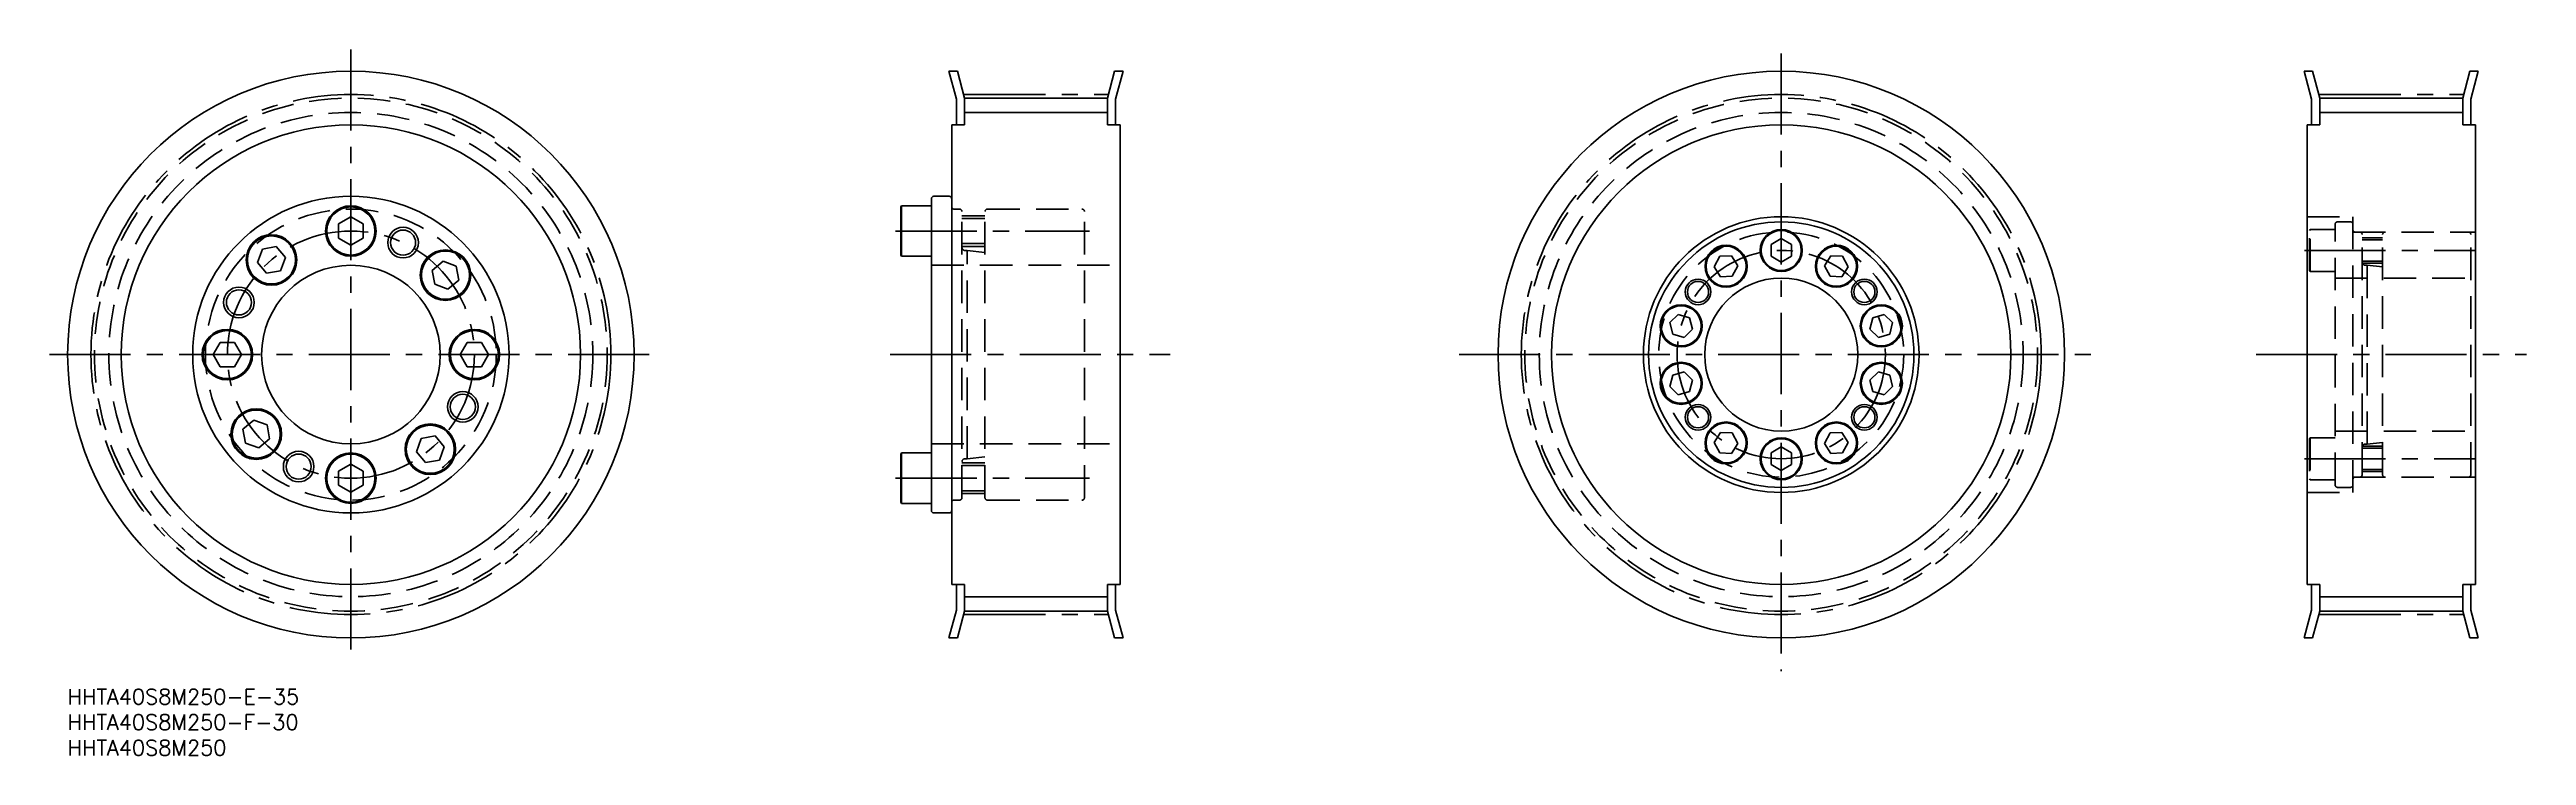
# Model space of a CAD drawing. Extents: x -4 to 482, y -13 to 125.
import ezdxf

# ---------------------------------------------------------------- set-up
doc = ezdxf.new("R2010")
doc.units = 0
doc.header["$LTSCALE"] = 0.5
doc.linetypes.add('CENTER', pattern=[50.8, 31.75, -6.35, 6.35, -6.35])
doc.linetypes.add('DASHED', pattern=[19.05, 12.7, -6.35])
for name, color, linetype in [('MSM_CENTER', 1, 'CENTER'), ('MSM_CONTINUOUS', 7, 'CONTINUOUS'), ('MSM_DASHED', 4, 'DASHED'), ('MSM_NARROW', 5, 'CONTINUOUS'), ('MSM_PART_NUMBER', 7, 'CONTINUOUS')]:
    doc.layers.add(name, color=color, linetype=linetype)
doc.styles.get("Standard").update_dxf_attribs({"font": 'txt.shx', "height": 3, "bigfont": 'bigfont.shx'})

# ---------------------------------------------------------------- blocks, each defined once
blk = doc.blocks.new('*U2')
at = {"layer": 'MSM_PART_NUMBER'}
blk.add_text('HHTA40S8M250-E-35', height=3, dxfattribs=at).set_placement((0, -3))
blk = doc.blocks.new('*U3')
at = {"layer": 'MSM_PART_NUMBER'}
blk.add_text('HHTA40S8M250-F-30', height=3, dxfattribs=at).set_placement((0, -8))
blk = doc.blocks.new('*U4')
at = {"layer": 'MSM_PART_NUMBER'}
blk.add_text('HHTA40S8M250', height=3, dxfattribs=at).set_placement((0, -13))

msp = doc.modelspace()

# ---------------------------------------------------------------- linework, layer by layer
at = {"layer": 'MSM_CENTER'}
for p, q in [((55.5, 125.24), (55.5, 6.23)), ((335.78, 124.45), (335.78, 3.48)), ((175.75, 116.43), (203.75, 116.43)), ((441.31, 116.43), (469.31, 116.43)), ((162.25, 89.7), (200.25, 89.7)), ((438.31, 85.9), (471.91, 85.9)), ((-3.55, 65.5), (116.2, 65.5)), ((161.18, 65.5), (216.01, 65.5)), ((272.65, 65.5), (396.79, 65.5)), ((428.81, 65.5), (481.81, 65.5)), ((438.31, 45.1), (471.91, 45.1)), ((162.25, 41.3), (200.25, 41.3)), ((175.75, 14.57), (203.75, 14.57)), ((441.31, 14.57), (469.31, 14.57))]:
    msp.add_line(p, q, dxfattribs=at)
for centre, radius in [((55.5, 65.5), 50.93), ((335.78, 65.5), 50.93), ((55.5, 65.5), 24.2), ((335.78, 65.5), 20.4)]:
    msp.add_circle(centre, radius, dxfattribs=at)
at = {"layer": 'MSM_CONTINUOUS'}
for p, q in [((172.69, 121), (174.15, 115.53)), ((172.69, 121), (174.34, 121)), ((174.34, 121), (175.75, 115.74)), ((205.16, 121), (203.75, 115.74)), ((206.82, 121), (205.16, 121)), ((206.82, 121), (205.35, 115.53)), ((438.24, 121), (439.71, 115.53)), ((438.24, 121), (439.9, 121)), ((439.9, 121), (441.31, 115.74)), ((470.71, 121), (469.31, 115.74)), ((472.37, 121), (470.71, 121)), ((472.37, 121), (470.91, 115.53)), ((174.15, 115.53), (174.15, 110.5)), ((175.75, 115.74), (203.75, 115.74)), ((175.75, 115.74), (175.75, 110.5)), ((203.75, 115.74), (203.75, 110.5)), ((205.35, 115.53), (205.35, 110.5)), ((439.71, 115.53), (439.71, 110.5)), ((441.31, 115.74), (469.31, 115.74)), ((441.31, 115.74), (441.31, 110.5)), ((469.31, 115.74), (469.31, 110.5)), ((470.91, 115.53), (470.91, 110.5)), ((173.25, 110.5), (173.25, 20.5)), ((173.25, 110.5), (175.75, 110.5)), ((206.25, 110.5), (203.75, 110.5)), ((206.25, 110.5), (206.25, 20.5)), ((438.81, 110.5), (438.81, 20.5)), ((438.81, 110.5), (441.31, 110.5)), ((471.81, 110.5), (469.31, 110.5)), ((471.81, 110.5), (471.81, 20.5)), ((55.5, 92.47), (53.1, 91.09)), ((57.9, 91.09), (55.5, 92.47)), ((163.25, 94.41), (163.39, 94.65)), ((163.25, 84.99), (163.25, 94.41)), ((163.39, 94.65), (169.25, 94.65)), ((163.39, 84.75), (163.39, 94.65)), ((169.25, 35), (169.25, 96)), ((169.75, 96.5), (172.75, 96.5)), ((53.1, 91.09), (53.1, 88.31)), ((53.1, 88.31), (55.5, 86.93)), ((55.5, 86.93), (57.9, 88.31)), ((56.7, 91.78), (56.7, 91.78)), ((57.3, 91.43), (57.3, 91.43)), ((57.9, 88.31), (57.9, 91.09)), ((335.78, 88.21), (333.78, 87.05)), ((337.78, 87.05), (335.78, 88.21)), ((38.16, 86.16), (37.22, 83.56)), ((37.22, 83.56), (39, 81.43)), ((40.89, 86.64), (38.16, 86.16)), ((42.67, 84.52), (40.89, 86.64)), ((41.73, 81.92), (42.67, 84.52)), ((73.56, 83.78), (71.43, 82)), ((76.16, 82.84), (73.56, 83.78)), ((76.64, 80.11), (76.16, 82.84)), ((163.25, 84.99), (163.39, 84.75)), ((163.39, 84.75), (169.25, 84.75)), ((323.74, 84.76), (322.66, 82.72)), ((322.66, 82.72), (323.88, 80.76)), ((326.05, 84.84), (323.74, 84.76)), ((327.27, 82.88), (326.05, 84.84)), ((326.19, 80.84), (327.27, 82.88)), ((333.78, 87.05), (333.78, 84.75)), ((333.78, 84.75), (335.78, 83.59)), ((335.78, 83.59), (337.78, 84.75)), ((337.78, 84.75), (337.78, 87.05)), ((344.28, 82.88), (345.5, 84.84)), ((345.36, 80.84), (344.28, 82.88)), ((345.5, 84.84), (347.81, 84.76)), ((348.9, 82.72), (347.67, 80.76)), ((347.81, 84.76), (348.9, 82.72)), ((39, 81.43), (41.73, 81.92)), ((71.43, 82), (71.92, 79.27)), ((71.92, 79.27), (74.52, 78.33)), ((74.52, 78.33), (76.64, 80.11)), ((323.88, 80.76), (326.19, 80.84)), ((347.67, 80.76), (345.36, 80.84)), ((315.61, 73.36), (313.95, 71.76)), ((317.83, 72.73), (315.61, 73.36)), ((353.73, 72.73), (355.95, 73.36)), ((355.95, 73.36), (357.61, 71.76)), ((313.95, 71.76), (314.51, 69.52)), ((314.51, 69.52), (316.73, 68.88)), ((316.73, 68.88), (318.39, 70.49)), ((318.39, 70.49), (317.83, 72.73)), ((353.17, 70.49), (353.73, 72.73)), ((354.83, 68.88), (353.17, 70.49)), ((357.05, 69.52), (354.83, 68.88)), ((357.61, 71.76), (357.05, 69.52)), ((29.91, 67.9), (28.53, 65.5)), ((28.53, 65.5), (29.91, 63.1)), ((32.69, 67.9), (29.91, 67.9)), ((29.91, 63.1), (32.69, 63.1)), ((34.07, 65.5), (32.69, 67.9)), ((32.69, 63.1), (34.07, 65.5)), ((78.31, 67.9), (76.93, 65.5)), ((76.93, 65.5), (78.31, 63.1)), ((81.09, 67.9), (78.31, 67.9)), ((78.31, 63.1), (81.09, 63.1)), ((82.47, 65.5), (81.09, 67.9)), ((81.09, 63.1), (82.47, 65.5)), ((313.95, 59.24), (314.51, 61.48)), ((315.61, 57.64), (313.95, 59.24)), ((314.51, 61.48), (316.73, 62.12)), ((317.83, 58.27), (315.61, 57.64)), ((316.73, 62.12), (318.39, 60.51)), ((318.39, 60.51), (317.83, 58.27)), ((354.83, 62.12), (353.17, 60.51)), ((353.17, 60.51), (353.73, 58.27)), ((353.73, 58.27), (355.95, 57.64)), ((357.05, 61.48), (354.83, 62.12)), ((355.95, 57.64), (357.61, 59.24)), ((357.61, 59.24), (357.05, 61.48)), ((36.48, 52.67), (34.36, 50.89)), ((34.36, 50.89), (34.84, 48.16)), ((39.08, 51.73), (36.48, 52.67)), ((37.44, 47.22), (39.57, 49)), ((39.57, 49), (39.08, 51.73)), ((69.27, 49.08), (68.33, 46.48)), ((72, 49.57), (69.27, 49.08)), ((73.78, 47.44), (72, 49.57)), ((322.66, 48.28), (323.88, 50.24)), ((323.88, 50.24), (326.19, 50.16)), ((326.19, 50.16), (327.27, 48.12)), ((345.36, 50.16), (344.28, 48.12)), ((347.67, 50.24), (345.36, 50.16)), ((348.9, 48.28), (347.67, 50.24)), ((34.84, 48.16), (37.44, 47.22)), ((55.5, 44.07), (53.1, 42.69)), ((57.9, 42.69), (55.5, 44.07)), ((68.33, 46.48), (70.11, 44.36)), ((70.11, 44.36), (72.84, 44.84)), ((72.84, 44.84), (73.78, 47.44)), ((163.25, 46.01), (163.39, 46.25)), ((163.25, 46.01), (163.25, 36.59)), ((163.39, 46.25), (169.25, 46.25)), ((163.39, 46.25), (163.39, 36.35)), ((323.74, 46.24), (322.66, 48.28)), ((326.05, 46.16), (323.74, 46.24)), ((327.27, 48.12), (326.05, 46.16)), ((333.78, 46.25), (335.78, 47.41)), ((333.78, 43.95), (333.78, 46.25)), ((335.78, 42.79), (333.78, 43.95)), ((335.78, 47.41), (337.78, 46.25)), ((337.78, 43.95), (335.78, 42.79)), ((337.78, 46.25), (337.78, 43.95)), ((344.28, 48.12), (345.5, 46.16)), ((345.5, 46.16), (347.81, 46.24)), ((347.81, 46.24), (348.9, 48.28)), ((53.1, 42.69), (53.1, 39.91)), ((53.1, 39.91), (55.5, 38.53)), ((55.5, 38.53), (57.9, 39.91)), ((57.9, 39.91), (57.9, 42.69)), ((163.25, 36.59), (163.39, 36.35)), ((163.39, 36.35), (169.25, 36.35)), ((169.75, 34.5), (172.75, 34.5)), ((173.25, 20.5), (175.75, 20.5)), ((174.15, 15.47), (174.15, 20.5)), ((175.75, 15.25), (175.75, 20.5)), ((203.75, 15.25), (203.75, 20.5)), ((206.25, 20.5), (203.75, 20.5)), ((205.35, 15.47), (205.35, 20.5)), ((438.81, 20.5), (441.31, 20.5)), ((439.71, 15.47), (439.71, 20.5)), ((441.31, 15.25), (441.31, 20.5)), ((469.31, 15.25), (469.31, 20.5)), ((471.81, 20.5), (469.31, 20.5)), ((470.91, 15.47), (470.91, 20.5)), ((172.69, 10), (174.15, 15.47)), ((174.34, 10), (175.75, 15.25)), ((175.75, 15.25), (203.75, 15.25)), ((205.16, 10), (203.75, 15.25)), ((206.82, 10), (205.35, 15.47)), ((438.24, 10), (439.71, 15.47)), ((439.9, 10), (441.31, 15.25)), ((441.31, 15.25), (469.31, 15.25)), ((470.71, 10), (469.31, 15.25)), ((472.37, 10), (470.91, 15.47)), ((172.69, 10), (174.34, 10)), ((206.82, 10), (205.16, 10)), ((438.24, 10), (439.9, 10)), ((472.37, 10), (470.71, 10))]:
    msp.add_line(p, q, dxfattribs=at)
for centre, radius in [((55.5, 65.5), 55.5), ((335.78, 65.5), 55.5), ((55.5, 65.5), 45), ((335.78, 65.5), 45), ((55.5, 65.5), 31), ((55.5, 89.7), 4.95), ((55.5, 89.7), 4.71), ((335.78, 65.5), 27), ((39.94, 84.04), 4.95), ((39.94, 84.04), 4.71), ((65.73, 87.43), 2.46), ((335.78, 65.5), 26), ((335.78, 85.9), 4.12), ((335.78, 85.9), 3.92), ((55.5, 65.5), 17.5), ((74.04, 81.06), 4.95), ((74.04, 81.06), 4.71), ((324.97, 82.8), 4.12), ((324.97, 82.8), 3.92), ((346.59, 82.8), 4.12), ((346.59, 82.8), 3.92), ((33.57, 75.73), 2.46), ((319.48, 77.78), 2.07), ((335.78, 65.5), 15), ((352.07, 77.78), 2.07), ((316.17, 71.12), 4.12), ((316.17, 71.12), 3.92), ((355.39, 71.12), 4.12), ((355.39, 71.12), 3.92), ((31.3, 65.5), 4.95), ((31.3, 65.5), 4.71), ((79.7, 65.5), 4.95), ((79.7, 65.5), 4.71), ((316.17, 59.88), 4.12), ((316.17, 59.88), 3.92), ((355.39, 59.88), 4.12), ((355.39, 59.88), 3.92), ((36.96, 49.94), 4.95), ((36.96, 49.94), 4.71), ((77.43, 55.27), 2.46), ((319.48, 53.22), 2.07), ((352.07, 53.22), 2.07), ((71.06, 46.96), 4.95), ((71.06, 46.96), 4.71), ((324.97, 48.2), 4.12), ((324.97, 48.2), 3.92), ((335.78, 45.1), 4.12), ((335.78, 45.1), 3.92), ((346.59, 48.2), 4.12), ((346.59, 48.2), 3.92), ((45.27, 43.57), 2.46), ((55.5, 41.3), 4.95), ((55.5, 41.3), 4.71)]:
    msp.add_circle(centre, radius, dxfattribs=at)
for centre, start, end in [((169.75, 96), 90, 179.9991), ((172.75, 96), 0.0009, 90), ((169.75, 35), 180.0009, 270), ((172.75, 35), 270, 0)]:
    msp.add_arc(centre, 0.5, start, end, dxfattribs=at)
at = {"layer": 'MSM_DASHED'}
for p, q in [((173.66, 94), (174.75, 94)), ((175.25, 37.5), (175.25, 93.5)), ((179.75, 92.7), (175.25, 92.7)), ((179.75, 37.5), (179.75, 93.5)), ((180.25, 94), (198.75, 94)), ((199.25, 37.5), (199.25, 93.5)), ((438.81, 92.5), (447.81, 92.5)), ((447.81, 38.5), (447.81, 92.5)), ((179.75, 92.16), (175.25, 92.16)), ((439.31, 89.82), (439.42, 90.02)), ((439.31, 81.98), (439.31, 89.82)), ((439.42, 81.77), (439.42, 90.02)), ((439.42, 90.02), (444.31, 90.02)), ((444.31, 40), (444.31, 91)), ((444.81, 91.5), (447.31, 91.5)), ((447.81, 89.5), (471.81, 89.5)), ((449.61, 42), (449.61, 89)), ((453.61, 88.4), (449.61, 88.4)), ((453.61, 87.97), (449.61, 87.97)), ((453.61, 42), (453.61, 89)), ((470.91, 42), (470.91, 89)), ((169.25, 83), (206.25, 83)), ((179.75, 87.24), (175.25, 87.24)), ((179.75, 86.7), (175.25, 86.7)), ((175.85, 85.89), (176.25, 85.89)), ((176.25, 45.11), (176.25, 85.89)), ((176.25, 85.89), (179.75, 85.5)), ((453.61, 83.83), (449.61, 83.83)), ((453.61, 83.4), (449.61, 83.4)), ((450.21, 83.02), (450.61, 83.02)), ((450.61, 47.98), (450.61, 83.02)), ((450.61, 83.02), (453.61, 82.69)), ((439.31, 81.98), (439.42, 81.77)), ((439.42, 81.77), (444.31, 81.77)), ((444.31, 80.5), (470.91, 80.5)), ((444.31, 78.25), (444.31, 78.25)), ((439.31, 49.02), (439.42, 49.22)), ((439.31, 49.02), (439.31, 41.18)), ((439.42, 49.22), (439.42, 40.97)), ((439.42, 49.22), (444.31, 49.22)), ((444.31, 50.5), (470.91, 50.5)), ((169.25, 48), (206.25, 48)), ((179.75, 44.3), (175.25, 44.3)), ((179.75, 43.76), (175.25, 43.76)), ((175.85, 45.11), (176.25, 45.11)), ((176.25, 45.11), (179.75, 45.5)), ((453.61, 47.6), (449.61, 47.6)), ((453.61, 47.17), (449.61, 47.17)), ((450.21, 47.98), (450.61, 47.98)), ((450.61, 47.98), (453.61, 48.31)), ((179.75, 38.84), (175.25, 38.84)), ((439.31, 41.18), (439.42, 40.97)), ((439.42, 40.97), (444.31, 40.97)), ((444.81, 39.5), (447.31, 39.5)), ((447.81, 41.5), (471.81, 41.5)), ((453.61, 43.03), (449.61, 43.03)), ((453.61, 42.6), (449.61, 42.6)), ((173.66, 37), (174.75, 37)), ((179.75, 38.3), (175.25, 38.3)), ((180.25, 37), (198.75, 37)), ((438.81, 38.5), (447.81, 38.5))]:
    msp.add_line(p, q, dxfattribs=at)
for centre, radius in [((55.5, 65.5), 50.24), ((55.5, 65.5), 47.41), ((335.78, 65.5), 50.24), ((335.78, 65.5), 47.41), ((55.5, 65.5), 28.5), ((335.78, 65.5), 24)]:
    msp.add_circle(centre, radius, dxfattribs=at)
for centre, radius, start, end in [((173.66, 94.41), 0.41, 180, 270), ((174.75, 93.5), 0.5, 0.0009, 90), ((180.25, 93.5), 0.5, 90, 179.9991), ((198.75, 93.5), 0.5, 0.0009, 90), ((444.81, 91), 0.5, 90, 180.0009), ((447.31, 91), 0.5, 0, 90), ((448.22, 89.91), 0.41, 180, 270), ((449.11, 89), 0.5, 0, 90), ((454.11, 89), 0.5, 90, 180), ((470.41, 89), 0.5, 0, 90), ((175.85, 86.49), 0.6, 180, 270), ((450.21, 83.62), 0.6, 180, 270), ((175.85, 44.51), 0.6, 90, 180), ((450.21, 47.38), 0.6, 90, 180), ((444.81, 40), 0.5, 179.9991, 270), ((447.31, 40), 0.5, 270, 0), ((448.22, 41.09), 0.41, 90, 180), ((449.11, 42), 0.5, 270, 0), ((454.11, 42), 0.5, 180, 270), ((470.41, 42), 0.5, 270, 0), ((173.66, 36.59), 0.41, 90, 180), ((174.75, 37.5), 0.5, 269.9965, 0), ((180.25, 37.5), 0.5, 180.0009, 270), ((198.75, 37.5), 0.5, 269.9982, 0)]:
    msp.add_arc(centre, radius, start, end, dxfattribs=at)
at = {"layer": 'MSM_NARROW'}
for p, q in [((175.75, 112.91), (203.75, 112.91)), ((441.31, 112.91), (469.31, 112.91)), ((175.75, 18.08), (203.75, 18.08)), ((441.31, 18.08), (469.31, 18.08))]:
    msp.add_line(p, q, dxfattribs=at)
for centre, radius in [((65.73, 87.43), 3), ((33.57, 75.73), 3), ((319.48, 77.78), 2.5), ((352.07, 77.78), 2.5), ((77.43, 55.27), 3), ((319.48, 53.22), 2.5), ((352.07, 53.22), 2.5), ((45.27, 43.57), 3)]:
    msp.add_circle(centre, radius, dxfattribs=at)

# ---------------------------------------------------------------- block references
at = {"layer": 'MSM_CONTINUOUS'}
for name in ['*U2', '*U3', '*U4']:
    msp.add_blockref(name, (0, 0), dxfattribs=at)

doc.saveas('drawing.dxf')
